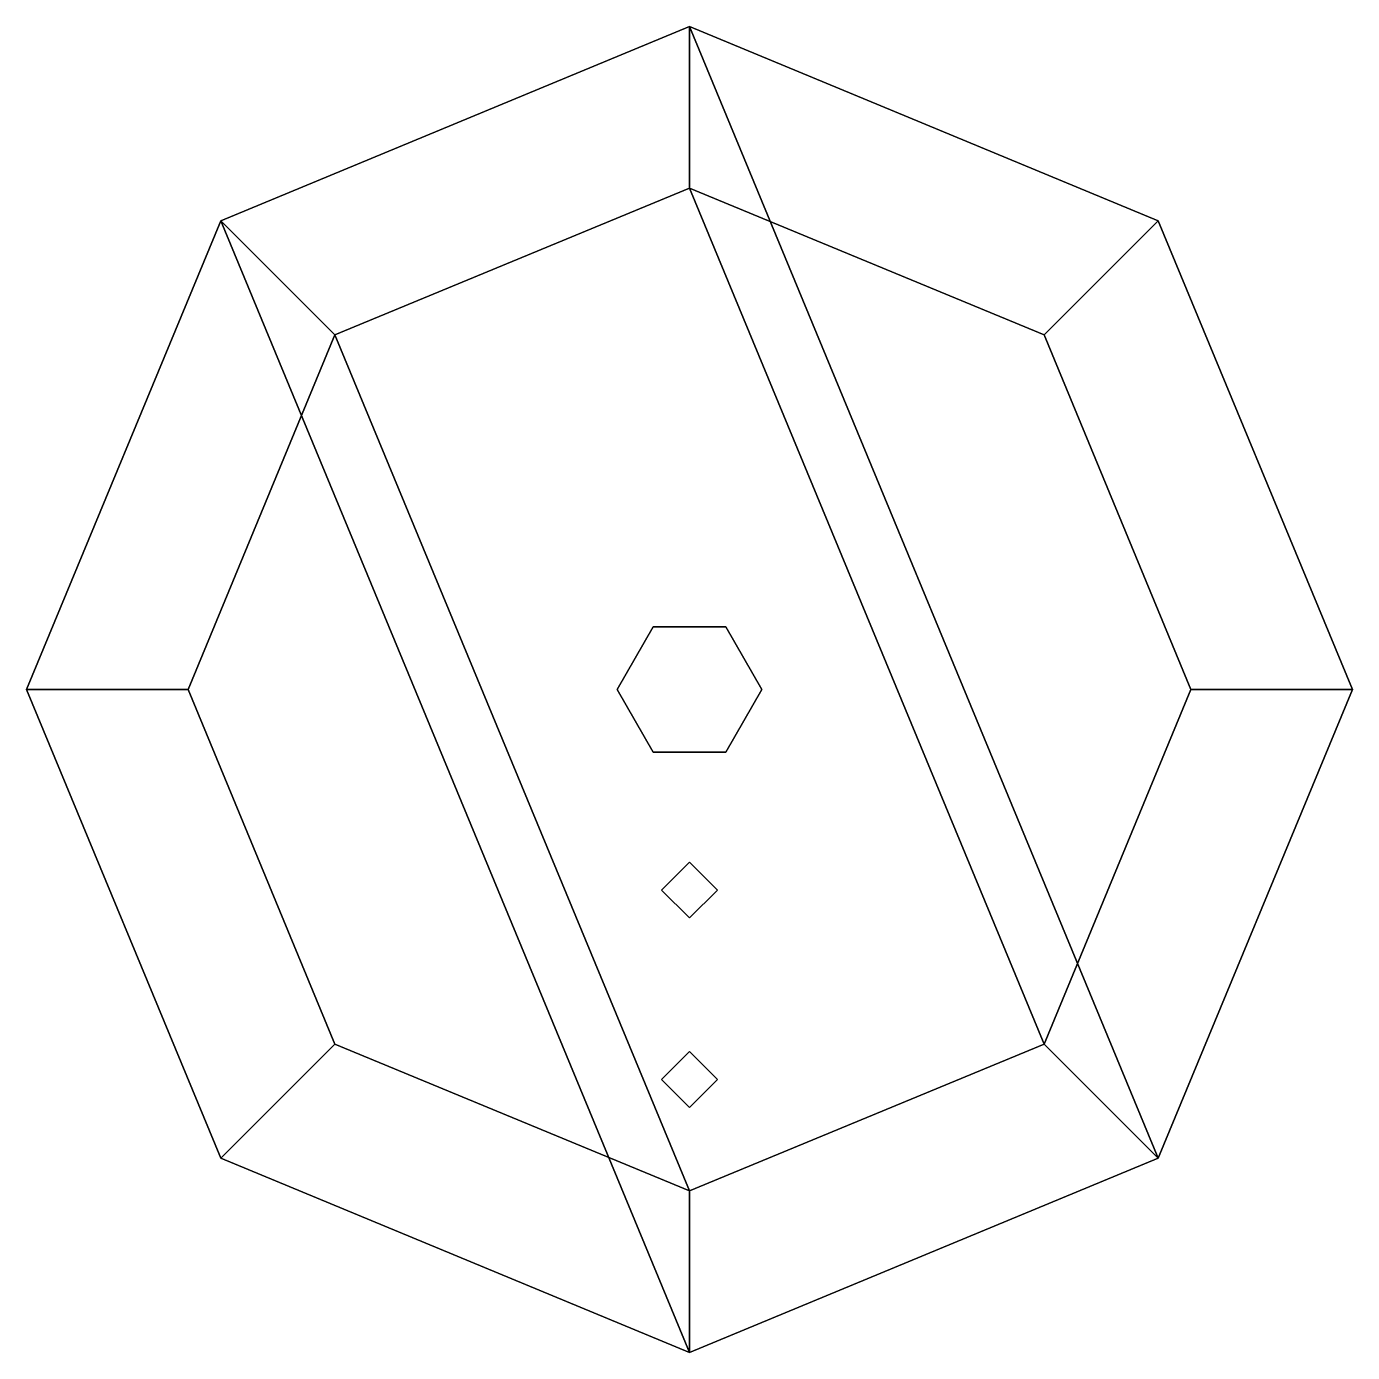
# Model space of a CAD drawing. Extents: x -1.19 to 1.19, y -1.19 to 1.19.
import ezdxf

# ---------------------------------------------------------------- set-up
doc = ezdxf.new("R2010")
doc.units = 0
doc.layers.add('FRONT_SUPPORT', color=3, linetype='CONTINUOUS')

msp = doc.modelspace()

# ---------------------------------------------------------------- linework, layer by layer
at = {"layer": 'FRONT_SUPPORT'}
for points in [[(0, 1.19, 0.09), (-0.8415, 0.8415, 0.09), (-0.6364, 0.6364, 0.22), (0, 0.9, 0.22)], [(0, 1.19), (-0.8415, 0.8415), (-0.8415, 0.8415, 0.09), (0, 1.19, 0.09)], [(0, 1.19), (0.8415, -0.8415), (0, -1.19), (-0.8415, 0.8415)], [(0.8415, 0.8415, 0.09), (0, 1.19, 0.09), (0, 0.9, 0.22), (0.6364, 0.6364, 0.22)], [(0.8415, 0.8415), (0, 1.19), (0, 1.19, 0.09), (0.8415, 0.8415, 0.09)], [(0.8415, 0.8415), (1.19, 0), (0.8415, -0.8415), (0, 1.19)], [(-0.6364, 0.6364, 0.22), (0, -0.9, 0.22), (0.6364, -0.6364, 0.22), (0, 0.9, 0.22)], [(0, 0.9, 0.22), (0.6364, -0.6364, 0.22), (0.9, 0, 0.22), (0.6364, 0.6364, 0.22)], [(-0.8415, 0.8415, 0.09), (-1.19, 0, 0.09), (-0.9, 0, 0.22), (-0.6364, 0.6364, 0.22)], [(-0.8415, 0.8415), (-1.19, 0), (-1.19, 0, 0.09), (-0.8415, 0.8415, 0.09)], [(-0.8415, 0.8415), (0, -1.19), (-0.8415, -0.8415), (-1.19, 0)], [(1.19, 0, 0.09), (0.8415, 0.8415, 0.09), (0.6364, 0.6364, 0.22), (0.9, 0, 0.22)], [(1.19, 0), (0.8415, 0.8415), (0.8415, 0.8415, 0.09), (1.19, 0, 0.09)], [(-0.9, 0, 0.22), (-0.6364, -0.6364, 0.22), (0, -0.9, 0.22), (-0.6364, 0.6364, 0.22)], [(-0.065, 0.1126, 0.22), (-0.13, 0, 0.22), (-0.13, 0, 0.45), (-0.065, 0.1126, 0.45)], [(0.065, 0.1126, 0.22), (-0.065, 0.1126, 0.22), (-0.065, 0.1126, 0.45), (0.065, 0.1126, 0.45)], [(0.13, 0, 0.22), (0.065, 0.1126, 0.22), (0.065, 0.1126, 0.45), (0.13, 0, 0.45)], [(-1.19, 0, 0.09), (-0.8415, -0.8415, 0.09), (-0.6364, -0.6364, 0.22), (-0.9, 0, 0.22)], [(-1.19, 0), (-0.8415, -0.8415), (-0.8415, -0.8415, 0.09), (-1.19, 0, 0.09)], [(-0.13, 0, 0.22), (-0.065, -0.1126, 0.22), (-0.065, -0.1126, 0.45), (-0.13, 0, 0.45)], [(0.065, -0.1126, 0.22), (0.13, 0, 0.22), (0.13, 0, 0.45), (0.065, -0.1126, 0.45)], [(0.8415, -0.8415, 0.09), (1.19, 0, 0.09), (0.9, 0, 0.22), (0.6364, -0.6364, 0.22)], [(0.8415, -0.8415), (1.19, 0), (1.19, 0, 0.09), (0.8415, -0.8415, 0.09)], [(-0.065, -0.1126, 0.22), (0.065, -0.1126, 0.22), (0.065, -0.1126, 0.45), (-0.065, -0.1126, 0.45)], [(0, -0.31, 0.22), (-0.05, -0.36, 0.22), (-0.05, -0.36, 0.45), (0, -0.31, 0.45)], [(0.05, -0.36, 0.22), (0, -0.31, 0.22), (0, -0.31, 0.45), (0.05, -0.36, 0.45)], [(-0.05, -0.36, 0.22), (0, -0.41, 0.22), (0, -0.41, 0.45), (-0.05, -0.36, 0.45)], [(0, -0.41, 0.22), (0.05, -0.36, 0.22), (0.05, -0.36, 0.45), (0, -0.41, 0.45)], [(-0.8415, -0.8415, 0.09), (0, -1.19, 0.09), (0, -0.9, 0.22), (-0.6364, -0.6364, 0.22)], [(0, -1.19, 0.09), (0.8415, -0.8415, 0.09), (0.6364, -0.6364, 0.22), (0, -0.9, 0.22)], [(0, -0.65, 0.22), (-0.05, -0.7, 0.22), (-0.05, -0.7, 0.45), (0, -0.65, 0.45)], [(0.05, -0.7, 0.22), (0, -0.65, 0.22), (0, -0.65, 0.45), (0.05, -0.7, 0.45)], [(-0.05, -0.7, 0.22), (0, -0.75, 0.22), (0, -0.75, 0.45), (-0.05, -0.7, 0.45)], [(0, -0.75, 0.22), (0.05, -0.7, 0.22), (0.05, -0.7, 0.45), (0, -0.75, 0.45)], [(-0.8415, -0.8415), (0, -1.19), (0, -1.19, 0.09), (-0.8415, -0.8415, 0.09)], [(0, -1.19), (0.8415, -0.8415), (0.8415, -0.8415, 0.09), (0, -1.19, 0.09)]]:
    msp.add_3dface(points, dxfattribs=at)

doc.saveas('drawing.dxf')
